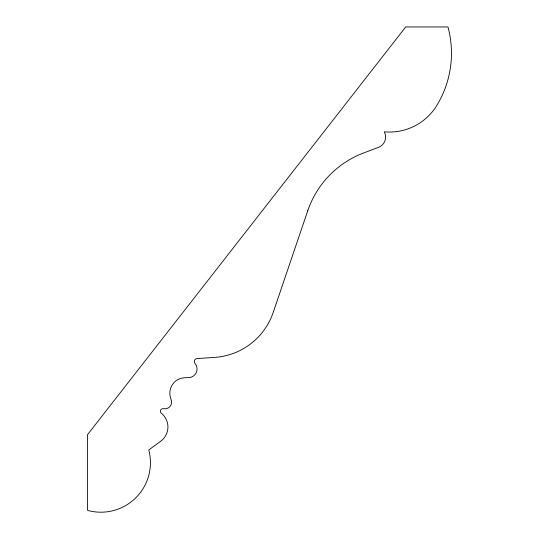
<?xml version="1.0" encoding="UTF-8"?>
<svg xmlns="http://www.w3.org/2000/svg" width="539" height="539" viewBox="0 0 539 539"><rect width="100%" height="100%" fill="white"/><g stroke="black" fill="none" stroke-linecap="round" stroke-linejoin="round"><path stroke-width="0.81" d="M307.749 210.742L273.212 312.398A66.587 66.587 0 0 1 214.522 357.424L197.031 358.57A2.978 2.978 0 0 0 195.179 363.704A8.503 8.503 0 0 1 188.812 377.563L184.446 377.772A15.348 15.348 0 0 0 170.479 397.492L171.348 400.41A6.562 6.562 0 0 1 163.627 408.683A2.621 2.621 0 0 0 161.228 413.177A17.598 17.598 0 0 1 160.73 441.205L148.784 449.944A49.554 49.554 0 0 1 87.54 510.372L87.54 434.643L405.732 26.95L447.97 26.95A100.409 100.409 0 0 1 435.674 107.268A55.598 55.598 0 0 1 384.3 131.833A10.962 10.962 0 0 1 378.546 147.322L363.529 153.009A94.103 94.103 0 0 0 307.749 210.742"/></g></svg>
